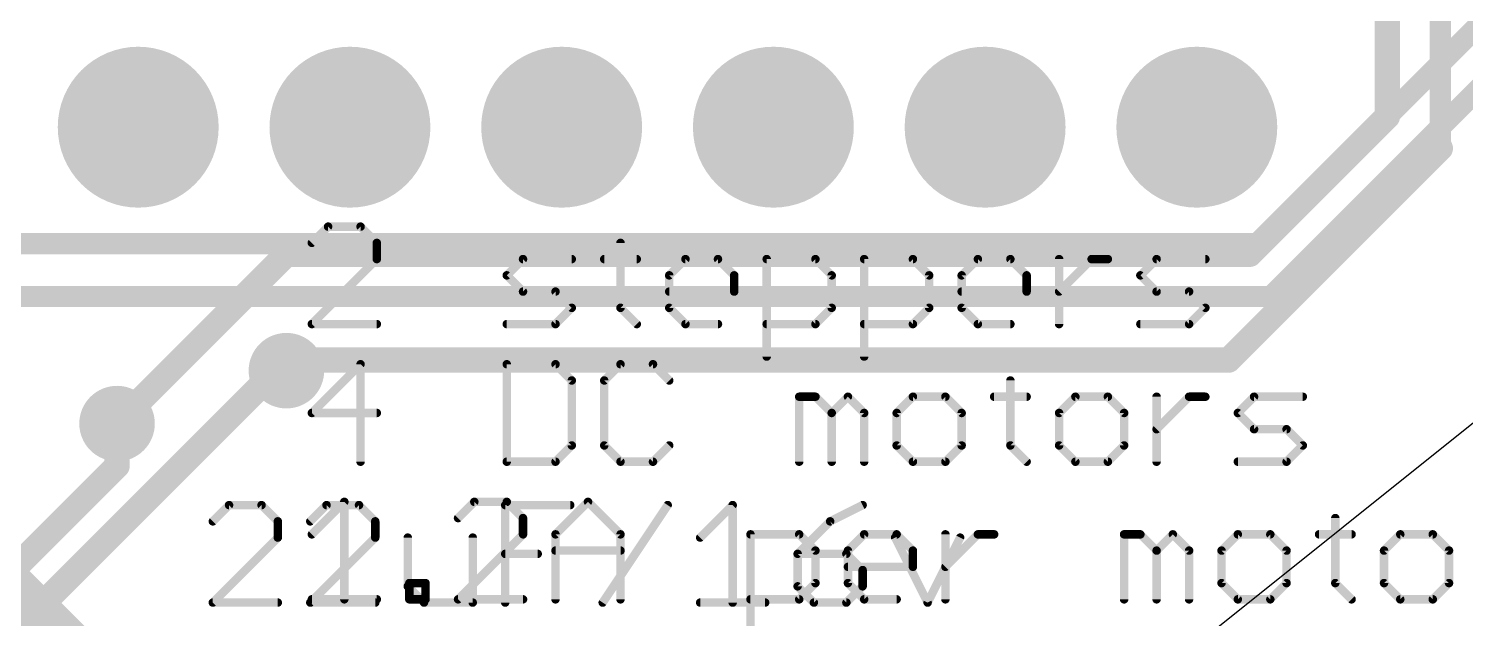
# Model space of a CAD drawing. Extents: x -1.6 to 71.4, y -0.2 to 53.9.
# Drawn here: x 44.41 to 61.64, y 24.59 to 31.66 of the extents above; entities that cross this region are included whole.
import ezdxf

# ---------------------------------------------------------------- set-up
doc = ezdxf.new("R2010")
doc.units = 0
for name, color, linetype in [('1', 12, 'CONTINUOUS'), ('16', 132, 'CONTINUOUS'), ('18', 110, 'CONTINUOUS'), ('19', 53, 'CONTINUOUS'), ('21', 40, 'CONTINUOUS'), ('27', 253, 'CONTINUOUS')]:
    doc.layers.add(name, color=color, linetype=linetype)

# ---------------------------------------------------------------- blocks, each defined once
blk = doc.blocks.new('ROUNDV')
at = {"const_width": 0.5}
blk.add_lwpolyline([(0, -0.25, 1), (0, 0.25, 1), (0, -0.25)], format="xyb", dxfattribs=at)

msp = doc.modelspace()

# ---------------------------------------------------------------- linework, layer by layer
at = {"layer": '1'}
for points, const_width in [([(60.706, 30.607), (60.706, 35.306)], 0.3048), ([(61.341, 30.226), (61.341, 33.528)], 0.254), ([(59.055, 28.956), (60.706, 30.607)], 0.3048), ([(58.801, 27.686), (61.341, 30.226)], 0.3048), ([(47.498, 28.956), (45.466, 26.924)], 0.3048), ([(47.498, 28.956), (59.055, 28.956)], 0.3048), ([(41.039, 27.813), (45.103, 23.749)], 1.016), ([(47.625, 27.686), (47.498, 27.559)], 0.3048), ([(58.801, 27.686), (47.625, 27.686)], 0.3048)]:
    msp.add_lwpolyline(points, dxfattribs=dict(at, const_width=const_width))
for points, const_width in [([(60.6298, 30.607, 1), (60.7822, 30.607)], 0.1524), ([(60.7599, 30.5531, 1), (60.6521, 30.6609)], 0.1524), ([(61.3949, 30.1721, 1), (61.2871, 30.2799)], 0.1524), ([(61.2775, 30.226, 1), (61.4045, 30.226)], 0.127), ([(47.498, 29.0322, 1), (47.498, 28.8798)], 0.1524), ([(47.5519, 28.9021, 1), (47.4441, 29.0099)], 0.1524), ([(59.0011, 29.0099, 1), (59.1089, 28.9021)], 0.1524), ([(59.055, 28.8798, 1), (59.055, 29.0322)], 0.1524), ([(47.625, 27.7622, 1), (47.625, 27.6098)], 0.1524), ([(47.6789, 27.6321, 1), (47.5711, 27.7399)], 0.1524), ([(58.7471, 27.7399, 1), (58.8549, 27.6321)], 0.1524), ([(58.801, 27.6098, 1), (58.801, 27.7622)], 0.1524), ([(47.4441, 27.6129, 1), (47.5519, 27.5051)], 0.1524), ([(45.4121, 26.9779, 1), (45.5199, 26.8701)], 0.1524)]:
    msp.add_lwpolyline(points, format="xyb", dxfattribs=dict(at, const_width=const_width))
at = {"layer": '16'}
for points, const_width in [([(59.182, 29.083), (62.357, 32.258)], 0.254), ([(59.309, 28.448), (62.865, 32.004)], 0.254), ([(39.116, 29.083), (59.182, 29.083)], 0.254), ([(59.309, 28.448), (40.132, 28.448)], 0.254), ([(40.513, 20.701), (47.371, 27.559)], 0.3048), ([(47.371, 27.559), (47.498, 27.559)], 0.3048), ([(45.466, 26.416), (45.466, 26.924)], 0.3048), ([(39.116, 20.066), (45.466, 26.416)], 0.3048)]:
    msp.add_lwpolyline(points, dxfattribs=dict(at, const_width=const_width))
for points, const_width in [([(59.1371, 29.1279, 1), (59.2269, 29.0381)], 0.127), ([(59.182, 29.0195, 1), (59.182, 29.1465)], 0.127), ([(59.2641, 28.4929, 1), (59.3539, 28.4031)], 0.127), ([(59.309, 28.3845, 1), (59.309, 28.5115)], 0.127), ([(47.371, 27.6352, 1), (47.371, 27.4828)], 0.1524), ([(47.4249, 27.5051, 1), (47.3171, 27.6129)], 0.1524), ([(47.498, 27.4828, 1), (47.498, 27.6352)], 0.1524), ([(45.5422, 26.924, 1), (45.3898, 26.924)], 0.1524), ([(45.5199, 26.3621, 1), (45.4121, 26.4699)], 0.1524), ([(45.3898, 26.416, 1), (45.5422, 26.416)], 0.1524)]:
    msp.add_lwpolyline(points, format="xyb", dxfattribs=dict(at, const_width=const_width))
at = {"layer": '19'}
msp.add_line((38.227, 8.128), (66.167, 30.48), dxfattribs=at)
at = {"layer": '21', "const_width": 0.1016}
for points in [[(47.9977, 29.2872), (47.8028, 29.0923)], [(48.3875, 29.2872), (47.9977, 29.2872)], [(48.5824, 29.0923), (48.3875, 29.2872)], [(48.5824, 28.8974), (48.5824, 29.0923)], [(51.5059, 29.0923), (51.5059, 28.3127)], [(47.8028, 28.1178), (48.5824, 28.8974)], [(50.1416, 28.7025), (50.3365, 28.8974)], [(50.3365, 28.8974), (50.9212, 28.8974)], [(51.311, 28.8974), (51.7008, 28.8974)], [(52.0906, 28.7025), (52.2855, 28.8974)], [(52.2855, 28.8974), (52.6753, 28.8974)], [(52.6753, 28.8974), (52.8702, 28.7025)], [(53.26, 27.728), (53.26, 28.8974)], [(53.26, 28.8974), (53.8447, 28.8974)], [(53.8447, 28.8974), (54.0396, 28.7025)], [(54.4294, 27.728), (54.4294, 28.8974)], [(54.4294, 28.8974), (55.0141, 28.8974)], [(55.0141, 28.8974), (55.209, 28.7025)], [(55.5988, 28.7025), (55.7937, 28.8974)], [(55.7937, 28.8974), (56.1835, 28.8974)], [(56.1835, 28.8974), (56.3784, 28.7025)], [(56.7682, 28.1178), (56.7682, 28.8974)], [(56.7682, 28.5076), (57.158, 28.8974)], [(57.158, 28.8974), (57.3529, 28.8974)], [(57.7427, 28.7025), (57.9376, 28.8974)], [(57.9376, 28.8974), (58.5223, 28.8974)], [(50.3365, 28.5076), (50.1416, 28.7025)], [(52.0906, 28.3127), (52.0906, 28.7025)], [(52.8702, 28.7025), (52.8702, 28.5076)], [(54.0396, 28.7025), (54.0396, 28.3127)], [(55.209, 28.7025), (55.209, 28.3127)], [(55.5988, 28.3127), (55.5988, 28.7025)], [(56.3784, 28.7025), (56.3784, 28.5076)], [(57.9376, 28.5076), (57.7427, 28.7025)], [(50.7263, 28.5076), (50.3365, 28.5076)], [(50.9212, 28.3127), (50.7263, 28.5076)], [(52.8702, 28.5076), (52.0906, 28.5076)], [(56.3784, 28.5076), (55.5988, 28.5076)], [(58.3274, 28.5076), (57.9376, 28.5076)], [(58.5223, 28.3127), (58.3274, 28.5076)], [(50.7263, 28.1178), (50.9212, 28.3127)], [(51.5059, 28.3127), (51.7008, 28.1178)], [(52.2855, 28.1178), (52.0906, 28.3127)], [(54.0396, 28.3127), (53.8447, 28.1178)], [(55.209, 28.3127), (55.0141, 28.1178)], [(55.7937, 28.1178), (55.5988, 28.3127)], [(58.3274, 28.1178), (58.5223, 28.3127)], [(48.5824, 28.1178), (47.8028, 28.1178)], [(50.1416, 28.1178), (50.7263, 28.1178)], [(52.6753, 28.1178), (52.2855, 28.1178)], [(53.8447, 28.1178), (53.26, 28.1178)], [(55.0141, 28.1178), (54.4294, 28.1178)], [(56.1835, 28.1178), (55.7937, 28.1178)], [(57.7427, 28.1178), (58.3274, 28.1178)], [(48.3875, 27.6362), (47.8028, 27.0515)], [(48.3875, 26.4668), (48.3875, 27.6362)], [(50.1416, 27.6362), (50.1416, 26.4668)], [(50.7263, 27.6362), (50.1416, 27.6362)], [(50.9212, 27.4413), (50.7263, 27.6362)], [(51.5059, 27.6362), (51.311, 27.4413)], [(51.8957, 27.6362), (51.5059, 27.6362)], [(52.0906, 27.4413), (51.8957, 27.6362)], [(50.9212, 26.6617), (50.9212, 27.4413)], [(51.311, 27.4413), (51.311, 26.6617)], [(56.1835, 27.4413), (56.1835, 26.6617)], [(53.6498, 26.4668), (53.6498, 27.2464)], [(53.6498, 27.2464), (53.8447, 27.2464)], [(53.8447, 27.2464), (54.0396, 27.0515)], [(54.0396, 27.0515), (54.2345, 27.2464)], [(54.2345, 27.2464), (54.4294, 27.0515)], [(55.0141, 27.2464), (54.8192, 27.0515)], [(55.4039, 27.2464), (55.0141, 27.2464)], [(55.5988, 27.0515), (55.4039, 27.2464)], [(55.9886, 27.2464), (56.3784, 27.2464)], [(56.9631, 27.2464), (56.7682, 27.0515)], [(57.3529, 27.2464), (56.9631, 27.2464)], [(57.5478, 27.0515), (57.3529, 27.2464)], [(57.9376, 26.4668), (57.9376, 27.2464)], [(57.9376, 26.8566), (58.3274, 27.2464)], [(58.3274, 27.2464), (58.5223, 27.2464)], [(58.9121, 27.0515), (59.107, 27.2464)], [(59.107, 27.2464), (59.6917, 27.2464)], [(47.8028, 27.0515), (48.5824, 27.0515)], [(54.0396, 27.0515), (54.0396, 26.4668)], [(54.4294, 27.0515), (54.4294, 26.4668)], [(54.8192, 27.0515), (54.8192, 26.6617)], [(55.5988, 26.6617), (55.5988, 27.0515)], [(56.7682, 27.0515), (56.7682, 26.6617)], [(57.5478, 26.6617), (57.5478, 27.0515)], [(59.107, 26.8566), (58.9121, 27.0515)], [(59.4968, 26.8566), (59.107, 26.8566)], [(59.6917, 26.6617), (59.4968, 26.8566)], [(50.7263, 26.4668), (50.9212, 26.6617)], [(51.311, 26.6617), (51.5059, 26.4668)], [(51.8957, 26.4668), (52.0906, 26.6617)], [(54.8192, 26.6617), (55.0141, 26.4668)], [(55.4039, 26.4668), (55.5988, 26.6617)], [(56.1835, 26.6617), (56.3784, 26.4668)], [(56.7682, 26.6617), (56.9631, 26.4668)], [(57.3529, 26.4668), (57.5478, 26.6617)], [(59.4968, 26.4668), (59.6917, 26.6617)], [(50.1416, 26.4668), (50.7263, 26.4668)], [(51.5059, 26.4668), (51.8957, 26.4668)], [(55.0141, 26.4668), (55.4039, 26.4668)], [(56.9631, 26.4668), (57.3529, 26.4668)], [(58.9121, 26.4668), (59.4968, 26.4668)], [(47.8028, 25.5954), (48.1926, 25.9852)], [(48.1926, 25.9852), (48.1926, 24.8158)], [(49.7518, 25.9852), (49.5569, 25.7903)], [(50.1416, 25.9852), (49.7518, 25.9852)], [(50.3365, 25.7903), (50.1416, 25.9852)], [(50.7263, 25.5954), (51.1161, 25.9852)], [(51.1161, 25.9852), (51.5059, 25.5954)], [(50.3365, 25.5954), (50.3365, 25.7903)], [(60.0815, 25.7903), (60.0815, 25.0107)], [(49.5569, 24.8158), (50.3365, 25.5954)], [(50.7263, 24.8158), (50.7263, 25.5954)], [(51.5059, 25.5954), (51.5059, 24.8158)], [(53.0651, 24.426), (53.0651, 25.5954)], [(53.0651, 25.5954), (53.6498, 25.5954)], [(53.6498, 25.5954), (53.8447, 25.4005)], [(54.2345, 25.4005), (54.4294, 25.5954)], [(54.4294, 25.5954), (54.8192, 25.5954)], [(54.8192, 25.5954), (55.0141, 25.4005)], [(55.4039, 24.8158), (55.4039, 25.5954)], [(55.4039, 25.2056), (55.7937, 25.5954)], [(55.7937, 25.5954), (55.9886, 25.5954)], [(57.5478, 24.8158), (57.5478, 25.5954)], [(57.5478, 25.5954), (57.7427, 25.5954)], [(57.7427, 25.5954), (57.9376, 25.4005)], [(57.9376, 25.4005), (58.1325, 25.5954)], [(58.1325, 25.5954), (58.3274, 25.4005)], [(58.9121, 25.5954), (58.7172, 25.4005)], [(59.3019, 25.5954), (58.9121, 25.5954)], [(59.4968, 25.4005), (59.3019, 25.5954)], [(59.8866, 25.5954), (60.2764, 25.5954)], [(60.8611, 25.5954), (60.6662, 25.4005)], [(61.2509, 25.5954), (60.8611, 25.5954)], [(61.4458, 25.4005), (61.2509, 25.5954)], [(50.7263, 25.4005), (51.5059, 25.4005)], [(53.8447, 25.4005), (53.8447, 25.0107)], [(54.2345, 25.0107), (54.2345, 25.4005)], [(55.0141, 25.4005), (55.0141, 25.2056)], [(57.9376, 25.4005), (57.9376, 24.8158)], [(58.3274, 25.4005), (58.3274, 24.8158)], [(58.7172, 25.4005), (58.7172, 25.0107)], [(59.4968, 25.0107), (59.4968, 25.4005)], [(60.6662, 25.4005), (60.6662, 25.0107)], [(61.4458, 25.0107), (61.4458, 25.4005)], [(55.0141, 25.2056), (54.2345, 25.2056)], [(48.9722, 24.8158), (48.9722, 25.0107)], [(48.9722, 25.0107), (49.1671, 25.0107)], [(49.1671, 25.0107), (49.1671, 24.8158)], [(53.8447, 25.0107), (53.6498, 24.8158)], [(54.4294, 24.8158), (54.2345, 25.0107)], [(58.7172, 25.0107), (58.9121, 24.8158)], [(59.3019, 24.8158), (59.4968, 25.0107)], [(60.0815, 25.0107), (60.2764, 24.8158)], [(60.6662, 25.0107), (60.8611, 24.8158)], [(61.2509, 24.8158), (61.4458, 25.0107)], [(47.8028, 24.8158), (48.5824, 24.8158)], [(49.1671, 24.8158), (48.9722, 24.8158)], [(50.3365, 24.8158), (49.5569, 24.8158)], [(53.6498, 24.8158), (53.0651, 24.8158)], [(54.8192, 24.8158), (54.4294, 24.8158)], [(58.9121, 24.8158), (59.3019, 24.8158)], [(60.8611, 24.8158), (61.2509, 24.8158)]]:
    msp.add_lwpolyline(points, dxfattribs=at)
at = {"layer": '21', "const_width": 0.0508}
for points in [[(47.9977, 29.3126, 1), (47.9977, 29.2618)], [(48.0157, 29.2692, 1), (47.9797, 29.3052)], [(48.4055, 29.3052, 1), (48.3695, 29.2692)], [(48.3875, 29.2618, 1), (48.3875, 29.3126)], [(47.7848, 29.1103, 1), (47.8208, 29.0743)], [(48.6078, 29.0923, 1), (48.557, 29.0923)], [(48.5644, 29.0743, 1), (48.6004, 29.1103)], [(51.5313, 29.0923, 1), (51.4805, 29.0923)], [(48.557, 28.8974, 1), (48.6078, 28.8974)], [(48.6004, 28.8794, 1), (48.5644, 28.9154)], [(50.3365, 28.9228, 1), (50.3365, 28.872)], [(50.3545, 28.8794, 1), (50.3185, 28.9154)], [(50.9212, 28.872, 1), (50.9212, 28.9228)], [(51.311, 28.9228, 1), (51.311, 28.872)], [(51.7008, 28.872, 1), (51.7008, 28.9228)], [(52.2855, 28.9228, 1), (52.2855, 28.872)], [(52.3034, 28.8794, 1), (52.2675, 28.9154)], [(52.6932, 28.9154, 1), (52.6573, 28.8794)], [(52.6753, 28.872, 1), (52.6753, 28.9228)], [(53.2854, 28.8974, 1), (53.2346, 28.8974)], [(53.26, 28.9228, 1), (53.26, 28.872)], [(53.8626, 28.9154, 1), (53.8267, 28.8794)], [(53.8447, 28.872, 1), (53.8447, 28.9228)], [(54.4548, 28.8974, 1), (54.404, 28.8974)], [(54.4294, 28.9228, 1), (54.4294, 28.872)], [(55.032, 28.9154, 1), (54.9961, 28.8794)], [(55.0141, 28.872, 1), (55.0141, 28.9228)], [(55.7937, 28.9228, 1), (55.7937, 28.872)], [(55.8116, 28.8794, 1), (55.7757, 28.9154)], [(56.2014, 28.9154, 1), (56.1655, 28.8794)], [(56.1835, 28.872, 1), (56.1835, 28.9228)], [(56.7936, 28.8974, 1), (56.7428, 28.8974)], [(57.158, 28.9228, 1), (57.158, 28.872)], [(57.1759, 28.8794, 1), (57.14, 28.9154)], [(57.3529, 28.872, 1), (57.3529, 28.9228)], [(57.9376, 28.9228, 1), (57.9376, 28.872)], [(57.9555, 28.8794, 1), (57.9196, 28.9154)], [(58.5223, 28.872, 1), (58.5223, 28.9228)], [(50.1596, 28.7205, 1), (50.1236, 28.6845)], [(50.1236, 28.7205, 1), (50.1596, 28.6845)], [(52.0726, 28.7205, 1), (52.1085, 28.6845)], [(52.116, 28.7025, 1), (52.0652, 28.7025)], [(52.8956, 28.7025, 1), (52.8448, 28.7025)], [(52.8522, 28.6845, 1), (52.8881, 28.7205)], [(54.065, 28.7025, 1), (54.0142, 28.7025)], [(54.0216, 28.6845, 1), (54.0575, 28.7205)], [(55.2344, 28.7025, 1), (55.1836, 28.7025)], [(55.191, 28.6845, 1), (55.2269, 28.7205)], [(55.5808, 28.7205, 1), (55.6167, 28.6845)], [(55.6242, 28.7025, 1), (55.5734, 28.7025)], [(56.4038, 28.7025, 1), (56.353, 28.7025)], [(56.3604, 28.6845, 1), (56.3963, 28.7205)], [(57.7606, 28.7205, 1), (57.7247, 28.6845)], [(57.7247, 28.7205, 1), (57.7606, 28.6845)], [(50.3365, 28.533, 1), (50.3365, 28.4822)], [(50.3185, 28.4896, 1), (50.3545, 28.5256)], [(50.7443, 28.5256, 1), (50.7083, 28.4896)], [(50.7263, 28.4822, 1), (50.7263, 28.533)], [(52.0906, 28.533, 1), (52.0906, 28.4822)], [(52.8448, 28.5076, 1), (52.8956, 28.5076)], [(52.8702, 28.4822, 1), (52.8702, 28.533)], [(55.5988, 28.533, 1), (55.5988, 28.4822)], [(56.353, 28.5076, 1), (56.4038, 28.5076)], [(56.3784, 28.4822, 1), (56.3784, 28.533)], [(56.7502, 28.5256, 1), (56.7861, 28.4896)], [(57.9376, 28.533, 1), (57.9376, 28.4822)], [(57.9196, 28.4896, 1), (57.9555, 28.5256)], [(58.3453, 28.5256, 1), (58.3094, 28.4896)], [(58.3274, 28.4822, 1), (58.3274, 28.533)], [(50.9392, 28.2947, 1), (50.9032, 28.3307)], [(50.9032, 28.2947, 1), (50.9392, 28.3307)], [(51.5238, 28.3307, 1), (51.4879, 28.2947)], [(51.4805, 28.3127, 1), (51.5313, 28.3127)], [(52.1085, 28.3307, 1), (52.0726, 28.2947)], [(52.0652, 28.3127, 1), (52.116, 28.3127)], [(54.0142, 28.3127, 1), (54.065, 28.3127)], [(54.0575, 28.2947, 1), (54.0216, 28.3307)], [(55.1836, 28.3127, 1), (55.2344, 28.3127)], [(55.2269, 28.2947, 1), (55.191, 28.3307)], [(55.6167, 28.3307, 1), (55.5808, 28.2947)], [(55.5734, 28.3127, 1), (55.6242, 28.3127)], [(58.5402, 28.2947, 1), (58.5043, 28.3307)], [(58.5043, 28.2947, 1), (58.5402, 28.3307)], [(47.7848, 28.1358, 1), (47.8208, 28.0998)], [(47.8028, 28.1432, 1), (47.8028, 28.0924)], [(48.5824, 28.0924, 1), (48.5824, 28.1432)], [(50.1416, 28.1432, 1), (50.1416, 28.0924)], [(50.7083, 28.1358, 1), (50.7443, 28.0998)], [(50.7263, 28.0924, 1), (50.7263, 28.1432)], [(51.6828, 28.0998, 1), (51.7187, 28.1358)], [(52.2855, 28.1432, 1), (52.2855, 28.0924)], [(52.2675, 28.0998, 1), (52.3034, 28.1358)], [(52.6753, 28.0924, 1), (52.6753, 28.1432)], [(53.26, 28.1432, 1), (53.26, 28.0924)], [(53.8267, 28.1358, 1), (53.8626, 28.0998)], [(53.8447, 28.0924, 1), (53.8447, 28.1432)], [(54.4294, 28.1432, 1), (54.4294, 28.0924)], [(54.9961, 28.1358, 1), (55.032, 28.0998)], [(55.0141, 28.0924, 1), (55.0141, 28.1432)], [(55.7937, 28.1432, 1), (55.7937, 28.0924)], [(55.7757, 28.0998, 1), (55.8116, 28.1358)], [(56.1835, 28.0924, 1), (56.1835, 28.1432)], [(56.7428, 28.1178, 1), (56.7936, 28.1178)], [(57.7427, 28.1432, 1), (57.7427, 28.0924)], [(58.3094, 28.1358, 1), (58.3453, 28.0998)], [(58.3274, 28.0924, 1), (58.3274, 28.1432)], [(53.2346, 27.728, 1), (53.2854, 27.728)], [(54.404, 27.728, 1), (54.4548, 27.728)], [(48.4129, 27.6362, 1), (48.3621, 27.6362)], [(48.4055, 27.6182, 1), (48.3695, 27.6542)], [(50.167, 27.6362, 1), (50.1162, 27.6362)], [(50.1416, 27.6616, 1), (50.1416, 27.6108)], [(50.7443, 27.6542, 1), (50.7083, 27.6182)], [(50.7263, 27.6108, 1), (50.7263, 27.6616)], [(51.5059, 27.6616, 1), (51.5059, 27.6108)], [(51.5238, 27.6182, 1), (51.4879, 27.6542)], [(51.9136, 27.6542, 1), (51.8777, 27.6182)], [(51.8957, 27.6108, 1), (51.8957, 27.6616)], [(50.9466, 27.4413, 1), (50.8958, 27.4413)], [(50.9032, 27.4233, 1), (50.9392, 27.4593)], [(51.293, 27.4593, 1), (51.329, 27.4233)], [(51.3364, 27.4413, 1), (51.2856, 27.4413)], [(52.0726, 27.4233, 1), (52.1085, 27.4593)], [(56.2089, 27.4413, 1), (56.1581, 27.4413)], [(53.6752, 27.2464, 1), (53.6244, 27.2464)], [(53.6498, 27.2718, 1), (53.6498, 27.221)], [(53.8626, 27.2644, 1), (53.8267, 27.2284)], [(53.8447, 27.221, 1), (53.8447, 27.2718)], [(54.2524, 27.2644, 1), (54.2165, 27.2284)], [(54.2524, 27.2284, 1), (54.2165, 27.2644)], [(55.0141, 27.2718, 1), (55.0141, 27.221)], [(55.032, 27.2284, 1), (54.9961, 27.2644)], [(55.4218, 27.2644, 1), (55.3859, 27.2284)], [(55.4039, 27.221, 1), (55.4039, 27.2718)], [(55.9886, 27.2718, 1), (55.9886, 27.221)], [(56.3784, 27.221, 1), (56.3784, 27.2718)], [(56.9631, 27.2718, 1), (56.9631, 27.221)], [(56.981, 27.2284, 1), (56.9451, 27.2644)], [(57.3708, 27.2644, 1), (57.3349, 27.2284)], [(57.3529, 27.221, 1), (57.3529, 27.2718)], [(57.963, 27.2464, 1), (57.9122, 27.2464)], [(58.3274, 27.2718, 1), (58.3274, 27.221)], [(58.3453, 27.2284, 1), (58.3094, 27.2644)], [(58.5223, 27.221, 1), (58.5223, 27.2718)], [(59.107, 27.2718, 1), (59.107, 27.221)], [(59.1249, 27.2284, 1), (59.089, 27.2644)], [(59.6917, 27.221, 1), (59.6917, 27.2718)], [(47.7848, 27.0695, 1), (47.8208, 27.0335)], [(47.8028, 27.0769, 1), (47.8028, 27.0261)], [(48.5824, 27.0261, 1), (48.5824, 27.0769)], [(54.0216, 27.0695, 1), (54.0575, 27.0335)], [(54.065, 27.0515, 1), (54.0142, 27.0515)], [(54.0216, 27.0335, 1), (54.0575, 27.0695)], [(54.4548, 27.0515, 1), (54.404, 27.0515)], [(54.4114, 27.0335, 1), (54.4473, 27.0695)], [(54.8012, 27.0695, 1), (54.8371, 27.0335)], [(54.8446, 27.0515, 1), (54.7938, 27.0515)], [(55.6242, 27.0515, 1), (55.5734, 27.0515)], [(55.5808, 27.0335, 1), (55.6167, 27.0695)], [(56.7502, 27.0695, 1), (56.7861, 27.0335)], [(56.7936, 27.0515, 1), (56.7428, 27.0515)], [(57.5732, 27.0515, 1), (57.5224, 27.0515)], [(57.5298, 27.0335, 1), (57.5657, 27.0695)], [(58.93, 27.0695, 1), (58.8941, 27.0335)], [(58.8941, 27.0695, 1), (58.93, 27.0335)], [(57.9196, 26.8746, 1), (57.9555, 26.8386)], [(59.107, 26.882, 1), (59.107, 26.8312)], [(59.089, 26.8386, 1), (59.1249, 26.8746)], [(59.5147, 26.8746, 1), (59.4788, 26.8386)], [(59.4968, 26.8312, 1), (59.4968, 26.882)], [(50.8958, 26.6617, 1), (50.9466, 26.6617)], [(50.9392, 26.6437, 1), (50.9032, 26.6797)], [(51.329, 26.6797, 1), (51.293, 26.6437)], [(51.2856, 26.6617, 1), (51.3364, 26.6617)], [(52.1085, 26.6437, 1), (52.0726, 26.6797)], [(54.8371, 26.6797, 1), (54.8012, 26.6437)], [(54.7938, 26.6617, 1), (54.8446, 26.6617)], [(55.5734, 26.6617, 1), (55.6242, 26.6617)], [(55.6167, 26.6437, 1), (55.5808, 26.6797)], [(56.2014, 26.6797, 1), (56.1655, 26.6437)], [(56.1581, 26.6617, 1), (56.2089, 26.6617)], [(56.7861, 26.6797, 1), (56.7502, 26.6437)], [(56.7428, 26.6617, 1), (56.7936, 26.6617)], [(57.5224, 26.6617, 1), (57.5732, 26.6617)], [(57.5657, 26.6437, 1), (57.5298, 26.6797)], [(59.7096, 26.6437, 1), (59.6737, 26.6797)], [(59.6737, 26.6437, 1), (59.7096, 26.6797)], [(48.3621, 26.4668, 1), (48.4129, 26.4668)], [(50.1416, 26.4922, 1), (50.1416, 26.4414)], [(50.1162, 26.4668, 1), (50.167, 26.4668)], [(50.7083, 26.4848, 1), (50.7443, 26.4488)], [(50.7263, 26.4414, 1), (50.7263, 26.4922)], [(51.5059, 26.4922, 1), (51.5059, 26.4414)], [(51.4879, 26.4488, 1), (51.5238, 26.4848)], [(51.8777, 26.4848, 1), (51.9136, 26.4488)], [(51.8957, 26.4414, 1), (51.8957, 26.4922)], [(53.6244, 26.4668, 1), (53.6752, 26.4668)], [(54.0142, 26.4668, 1), (54.065, 26.4668)], [(54.404, 26.4668, 1), (54.4548, 26.4668)], [(55.0141, 26.4922, 1), (55.0141, 26.4414)], [(54.9961, 26.4488, 1), (55.032, 26.4848)], [(55.3859, 26.4848, 1), (55.4218, 26.4488)], [(55.4039, 26.4414, 1), (55.4039, 26.4922)], [(56.3604, 26.4488, 1), (56.3963, 26.4848)], [(56.9631, 26.4922, 1), (56.9631, 26.4414)], [(56.9451, 26.4488, 1), (56.981, 26.4848)], [(57.3349, 26.4848, 1), (57.3708, 26.4488)], [(57.3529, 26.4414, 1), (57.3529, 26.4922)], [(57.9122, 26.4668, 1), (57.963, 26.4668)], [(58.9121, 26.4922, 1), (58.9121, 26.4414)], [(59.4788, 26.4848, 1), (59.5147, 26.4488)], [(59.4968, 26.4414, 1), (59.4968, 26.4922)], [(48.218, 25.9852, 1), (48.1672, 25.9852)], [(48.2106, 25.9672, 1), (48.1746, 26.0032)], [(49.7518, 26.0106, 1), (49.7518, 25.9598)], [(49.7698, 25.9672, 1), (49.7338, 26.0032)], [(50.1596, 26.0032, 1), (50.1236, 25.9672)], [(50.1416, 25.9598, 1), (50.1416, 26.0106)], [(51.134, 26.0032, 1), (51.0981, 25.9672)], [(51.134, 25.9672, 1), (51.0981, 26.0032)], [(49.5389, 25.8083, 1), (49.5749, 25.7723)], [(50.3619, 25.7903, 1), (50.3111, 25.7903)], [(50.3185, 25.7723, 1), (50.3545, 25.8083)], [(60.1069, 25.7903, 1), (60.0561, 25.7903)], [(47.7848, 25.6134, 1), (47.8208, 25.5774)], [(50.3111, 25.5954, 1), (50.3619, 25.5954)], [(50.3545, 25.5774, 1), (50.3185, 25.6134)], [(50.7083, 25.6134, 1), (50.7443, 25.5774)], [(50.7517, 25.5954, 1), (50.7009, 25.5954)], [(51.5313, 25.5954, 1), (51.4805, 25.5954)], [(51.4879, 25.5774, 1), (51.5238, 25.6134)], [(53.0905, 25.5954, 1), (53.0397, 25.5954)], [(53.0651, 25.6208, 1), (53.0651, 25.57)], [(53.6677, 25.6134, 1), (53.6318, 25.5774)], [(53.6498, 25.57, 1), (53.6498, 25.6208)], [(54.4294, 25.6208, 1), (54.4294, 25.57)], [(54.4473, 25.5774, 1), (54.4114, 25.6134)], [(54.8371, 25.6134, 1), (54.8012, 25.5774)], [(54.8192, 25.57, 1), (54.8192, 25.6208)], [(55.4293, 25.5954, 1), (55.3785, 25.5954)], [(55.7937, 25.6208, 1), (55.7937, 25.57)], [(55.8116, 25.5774, 1), (55.7757, 25.6134)], [(55.9886, 25.57, 1), (55.9886, 25.6208)], [(57.5732, 25.5954, 1), (57.5224, 25.5954)], [(57.5478, 25.6208, 1), (57.5478, 25.57)], [(57.7606, 25.6134, 1), (57.7247, 25.5774)], [(57.7427, 25.57, 1), (57.7427, 25.6208)], [(58.1504, 25.6134, 1), (58.1145, 25.5774)], [(58.1504, 25.5774, 1), (58.1145, 25.6134)], [(58.9121, 25.6208, 1), (58.9121, 25.57)], [(58.93, 25.5774, 1), (58.8941, 25.6134)], [(59.3198, 25.6134, 1), (59.2839, 25.5774)], [(59.3019, 25.57, 1), (59.3019, 25.6208)], [(59.8866, 25.6208, 1), (59.8866, 25.57)], [(60.2764, 25.57, 1), (60.2764, 25.6208)], [(60.8611, 25.6208, 1), (60.8611, 25.57)], [(60.879, 25.5774, 1), (60.8431, 25.6134)], [(61.2688, 25.6134, 1), (61.2329, 25.5774)], [(61.2509, 25.57, 1), (61.2509, 25.6208)], [(50.7263, 25.4259, 1), (50.7263, 25.3751)], [(51.5059, 25.3751, 1), (51.5059, 25.4259)], [(53.8701, 25.4005, 1), (53.8193, 25.4005)], [(53.8267, 25.3825, 1), (53.8626, 25.4185)], [(54.2165, 25.4185, 1), (54.2524, 25.3825)], [(54.2599, 25.4005, 1), (54.2091, 25.4005)], [(55.0395, 25.4005, 1), (54.9887, 25.4005)], [(54.9961, 25.3825, 1), (55.032, 25.4185)], [(57.9196, 25.4185, 1), (57.9555, 25.3825)], [(57.963, 25.4005, 1), (57.9122, 25.4005)], [(57.9196, 25.3825, 1), (57.9555, 25.4185)], [(58.3528, 25.4005, 1), (58.302, 25.4005)], [(58.3094, 25.3825, 1), (58.3453, 25.4185)], [(58.6992, 25.4185, 1), (58.7351, 25.3825)], [(58.7426, 25.4005, 1), (58.6918, 25.4005)], [(59.5222, 25.4005, 1), (59.4714, 25.4005)], [(59.4788, 25.3825, 1), (59.5147, 25.4185)], [(60.6482, 25.4185, 1), (60.6841, 25.3825)], [(60.6916, 25.4005, 1), (60.6408, 25.4005)], [(61.4712, 25.4005, 1), (61.4204, 25.4005)], [(61.4278, 25.3825, 1), (61.4637, 25.4185)], [(54.2345, 25.231, 1), (54.2345, 25.1802)], [(54.9887, 25.2056, 1), (55.0395, 25.2056)], [(55.0141, 25.1802, 1), (55.0141, 25.231)], [(55.3859, 25.2236, 1), (55.4218, 25.1876)], [(48.9976, 25.0107, 1), (48.9468, 25.0107)], [(48.9722, 25.0361, 1), (48.9722, 24.9853)], [(49.1925, 25.0107, 1), (49.1417, 25.0107)], [(49.1671, 24.9853, 1), (49.1671, 25.0361)], [(53.8193, 25.0107, 1), (53.8701, 25.0107)], [(53.8626, 24.9927, 1), (53.8267, 25.0287)], [(54.2524, 25.0287, 1), (54.2165, 24.9927)], [(54.2091, 25.0107, 1), (54.2599, 25.0107)], [(58.7351, 25.0287, 1), (58.6992, 24.9927)], [(58.6918, 25.0107, 1), (58.7426, 25.0107)], [(59.4714, 25.0107, 1), (59.5222, 25.0107)], [(59.5147, 24.9927, 1), (59.4788, 25.0287)], [(60.0994, 25.0287, 1), (60.0635, 24.9927)], [(60.0561, 25.0107, 1), (60.1069, 25.0107)], [(60.6841, 25.0287, 1), (60.6482, 24.9927)], [(60.6408, 25.0107, 1), (60.6916, 25.0107)], [(61.4204, 25.0107, 1), (61.4712, 25.0107)], [(61.4637, 24.9927, 1), (61.4278, 25.0287)], [(47.8028, 24.8412, 1), (47.8028, 24.7904)], [(48.1672, 24.8158, 1), (48.218, 24.8158)], [(48.5824, 24.7904, 1), (48.5824, 24.8412)], [(48.9722, 24.8412, 1), (48.9722, 24.7904)], [(48.9468, 24.8158, 1), (48.9976, 24.8158)], [(49.1417, 24.8158, 1), (49.1925, 24.8158)], [(49.1671, 24.7904, 1), (49.1671, 24.8412)], [(49.5389, 24.8338, 1), (49.5749, 24.7978)], [(49.5569, 24.8412, 1), (49.5569, 24.7904)], [(50.3365, 24.7904, 1), (50.3365, 24.8412)], [(50.7009, 24.8158, 1), (50.7517, 24.8158)], [(51.4805, 24.8158, 1), (51.5313, 24.8158)], [(53.0651, 24.8412, 1), (53.0651, 24.7904)], [(53.6318, 24.8338, 1), (53.6677, 24.7978)], [(53.6498, 24.7904, 1), (53.6498, 24.8412)], [(54.4294, 24.8412, 1), (54.4294, 24.7904)], [(54.4114, 24.7978, 1), (54.4473, 24.8338)], [(54.8192, 24.7904, 1), (54.8192, 24.8412)], [(55.3785, 24.8158, 1), (55.4293, 24.8158)], [(57.5224, 24.8158, 1), (57.5732, 24.8158)], [(57.9122, 24.8158, 1), (57.963, 24.8158)], [(58.302, 24.8158, 1), (58.3528, 24.8158)], [(58.9121, 24.8412, 1), (58.9121, 24.7904)], [(58.8941, 24.7978, 1), (58.93, 24.8338)], [(59.2839, 24.8338, 1), (59.3198, 24.7978)], [(59.3019, 24.7904, 1), (59.3019, 24.8412)], [(60.2584, 24.7978, 1), (60.2943, 24.8338)], [(60.8611, 24.8412, 1), (60.8611, 24.7904)], [(60.8431, 24.7978, 1), (60.879, 24.8338)], [(61.2329, 24.8338, 1), (61.2688, 24.7978)], [(61.2509, 24.7904, 1), (61.2509, 24.8412)]]:
    msp.add_lwpolyline(points, format="xyb", dxfattribs=at)
at = {"layer": '27', "const_width": 0.1016}
for points in [[(46.8097, 25.9462), (46.6148, 25.7513)], [(47.1995, 25.9462), (46.8097, 25.9462)], [(47.3944, 25.7513), (47.1995, 25.9462)], [(47.9791, 25.9462), (47.7842, 25.7513)], [(48.3689, 25.9462), (47.9791, 25.9462)], [(48.5638, 25.7513), (48.3689, 25.9462)], [(50.123, 24.7768), (50.123, 25.9462)], [(50.123, 25.9462), (50.9026, 25.9462)], [(51.2924, 24.7768), (52.072, 25.9462)], [(52.4618, 25.5564), (52.8516, 25.9462)], [(52.8516, 25.9462), (52.8516, 24.7768)], [(54.4108, 25.9462), (54.021, 25.7513)], [(47.3944, 25.5564), (47.3944, 25.7513)], [(48.5638, 25.5564), (48.5638, 25.7513)], [(54.021, 25.7513), (53.6312, 25.3615)], [(46.6148, 24.7768), (47.3944, 25.5564)], [(47.7842, 24.7768), (48.5638, 25.5564)], [(48.9536, 25.5564), (48.9536, 24.9717)], [(49.7332, 24.7768), (49.7332, 25.5564)], [(54.8006, 25.5564), (55.1904, 24.7768)], [(55.1904, 24.7768), (55.5802, 25.5564)], [(50.123, 25.3615), (50.5128, 25.3615)], [(53.6312, 25.3615), (53.6312, 24.9717)], [(54.2159, 25.3615), (53.6312, 25.3615)], [(54.4108, 25.1666), (54.2159, 25.3615)], [(54.4108, 24.9717), (54.4108, 25.1666)], [(48.9536, 24.9717), (49.1485, 24.7768)], [(53.6312, 24.9717), (53.8261, 24.7768)], [(54.2159, 24.7768), (54.4108, 24.9717)], [(47.3944, 24.7768), (46.6148, 24.7768)], [(48.5638, 24.7768), (47.7842, 24.7768)], [(49.1485, 24.7768), (49.7332, 24.7768)], [(52.4618, 24.7768), (53.2414, 24.7768)], [(53.8261, 24.7768), (54.2159, 24.7768)]]:
    msp.add_lwpolyline(points, dxfattribs=at)
at = {"layer": '27', "const_width": 0.0508}
for points in [[(46.8097, 25.9716, 1), (46.8097, 25.9208)], [(46.8277, 25.9282, 1), (46.7917, 25.9642)], [(47.2175, 25.9642, 1), (47.1815, 25.9282)], [(47.1995, 25.9208, 1), (47.1995, 25.9716)], [(47.9791, 25.9716, 1), (47.9791, 25.9208)], [(47.9971, 25.9282, 1), (47.9611, 25.9642)], [(48.3869, 25.9642, 1), (48.3509, 25.9282)], [(48.3689, 25.9208, 1), (48.3689, 25.9716)], [(50.1484, 25.9462, 1), (50.0976, 25.9462)], [(50.123, 25.9716, 1), (50.123, 25.9208)], [(50.9026, 25.9208, 1), (50.9026, 25.9716)], [(52.0931, 25.9321, 1), (52.0509, 25.9603)], [(52.877, 25.9462, 1), (52.8262, 25.9462)], [(52.8695, 25.9282, 1), (52.8336, 25.9642)], [(54.4221, 25.9235, 1), (54.3994, 25.9689)], [(46.5968, 25.7693, 1), (46.6328, 25.7333)], [(47.4198, 25.7513, 1), (47.369, 25.7513)], [(47.3764, 25.7333, 1), (47.4124, 25.7693)], [(47.7662, 25.7693, 1), (47.8022, 25.7333)], [(48.5892, 25.7513, 1), (48.5384, 25.7513)], [(48.5458, 25.7333, 1), (48.5818, 25.7693)], [(54.0096, 25.774, 1), (54.0323, 25.7286)], [(54.0389, 25.7333, 1), (54.003, 25.7693)], [(47.369, 25.5564, 1), (47.4198, 25.5564)], [(47.4124, 25.5384, 1), (47.3764, 25.5744)], [(48.5384, 25.5564, 1), (48.5892, 25.5564)], [(48.5818, 25.5384, 1), (48.5458, 25.5744)], [(48.979, 25.5564, 1), (48.9282, 25.5564)], [(49.7586, 25.5564, 1), (49.7078, 25.5564)], [(52.4438, 25.5744, 1), (52.4797, 25.5384)], [(54.8233, 25.5678, 1), (54.7779, 25.545)], [(55.6029, 25.545, 1), (55.5575, 25.5678)], [(50.123, 25.3869, 1), (50.123, 25.3361)], [(50.5128, 25.3361, 1), (50.5128, 25.3869)], [(53.6132, 25.3795, 1), (53.6491, 25.3435)], [(53.6566, 25.3615, 1), (53.6058, 25.3615)], [(53.6312, 25.3869, 1), (53.6312, 25.3361)], [(54.2338, 25.3795, 1), (54.1979, 25.3435)], [(54.2159, 25.3361, 1), (54.2159, 25.3869)], [(54.4362, 25.1666, 1), (54.3854, 25.1666)], [(54.3928, 25.1486, 1), (54.4287, 25.1846)], [(48.9716, 24.9897, 1), (48.9356, 24.9537)], [(48.9282, 24.9717, 1), (48.979, 24.9717)], [(53.6491, 24.9897, 1), (53.6132, 24.9537)], [(53.6058, 24.9717, 1), (53.6566, 24.9717)], [(54.3854, 24.9717, 1), (54.4362, 24.9717)], [(54.4287, 24.9537, 1), (54.3928, 24.9897)], [(46.5968, 24.7948, 1), (46.6328, 24.7588)], [(46.6148, 24.8022, 1), (46.6148, 24.7514)], [(47.3944, 24.7514, 1), (47.3944, 24.8022)], [(47.7662, 24.7948, 1), (47.8022, 24.7588)], [(47.7842, 24.8022, 1), (47.7842, 24.7514)], [(48.5638, 24.7514, 1), (48.5638, 24.8022)], [(49.1485, 24.8022, 1), (49.1485, 24.7514)], [(49.1305, 24.7588, 1), (49.1665, 24.7948)], [(49.7332, 24.7514, 1), (49.7332, 24.8022)], [(52.4618, 24.8022, 1), (52.4618, 24.7514)], [(53.2414, 24.7514, 1), (53.2414, 24.8022)], [(53.8261, 24.8022, 1), (53.8261, 24.7514)], [(53.8081, 24.7588, 1), (53.844, 24.7948)], [(54.1979, 24.7948, 1), (54.2338, 24.7588)], [(54.2159, 24.7514, 1), (54.2159, 24.8022)], [(49.7078, 24.7768, 1), (49.7586, 24.7768)], [(50.0976, 24.7768, 1), (50.1484, 24.7768)], [(51.2713, 24.7909, 1), (51.3135, 24.7627)], [(52.8262, 24.7768, 1), (52.877, 24.7768)], [(55.1677, 24.7882, 1), (55.2131, 24.7654)], [(55.1677, 24.7654, 1), (55.2131, 24.7882)]]:
    msp.add_lwpolyline(points, format="xyb", dxfattribs=at)

# ---------------------------------------------------------------- block references
at = {"layer": '18'}
for p, xscale, yscale in [((45.72, 30.48), 1.9304, 1.9304), ((45.72, 30.48), 1.9304, 1.9304), ((48.26, 30.48), 1.9304, 1.9304), ((48.26, 30.48), 1.9304, 1.9304), ((50.8, 30.48), 1.9304, 1.9304), ((50.8, 30.48), 1.9304, 1.9304), ((53.34, 30.48), 1.9304, 1.9304), ((53.34, 30.48), 1.9304, 1.9304), ((55.88, 30.48), 1.9304, 1.9304), ((55.88, 30.48), 1.9304, 1.9304), ((58.42, 30.48), 1.9304, 1.9304), ((58.42, 30.48), 1.9304, 1.9304), ((47.498, 27.559), 0.9064, 0.9064), ((47.498, 27.559), 0.9064, 0.9064), ((45.466, 26.924), 0.9064, 0.9064), ((45.466, 26.924), 0.9064, 0.9064)]:
    msp.add_blockref('ROUNDV', p, dxfattribs=dict(at, xscale=xscale, yscale=yscale))

doc.saveas('drawing.dxf')
